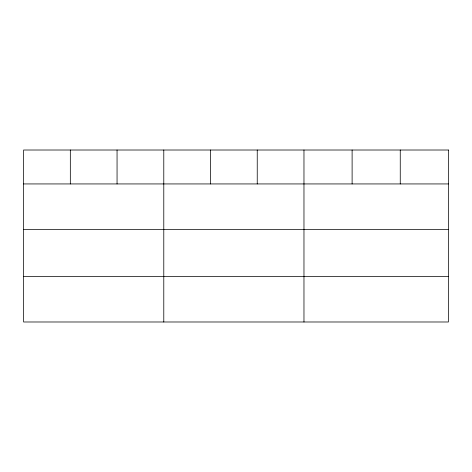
<?xml version="1.0" encoding="UTF-8"?>
<svg xmlns="http://www.w3.org/2000/svg" width="472" height="472" viewBox="0 0 472 472"><rect width="100%" height="100%" fill="white"/><g stroke="black" fill="none" stroke-linecap="round" stroke-linejoin="round"><path stroke-width="0.71" d="M23.6 183.938L448.4 183.938M23.6 229.498L448.4 229.498M23.6 276.433L448.4 276.433M400.256 150.013L400.256 183.938M352.112 150.013L352.112 183.938M303.968 150.013L303.968 321.987M257.24 150.013L257.24 183.938M210.512 150.013L210.512 183.938M163.784 150.013L163.784 321.987M117.056 150.013L117.056 183.938M70.328 150.013L70.328 183.938M448.4 150.013L23.6 150.013L23.6 321.987L448.4 321.987L448.4 150.013"/></g></svg>
